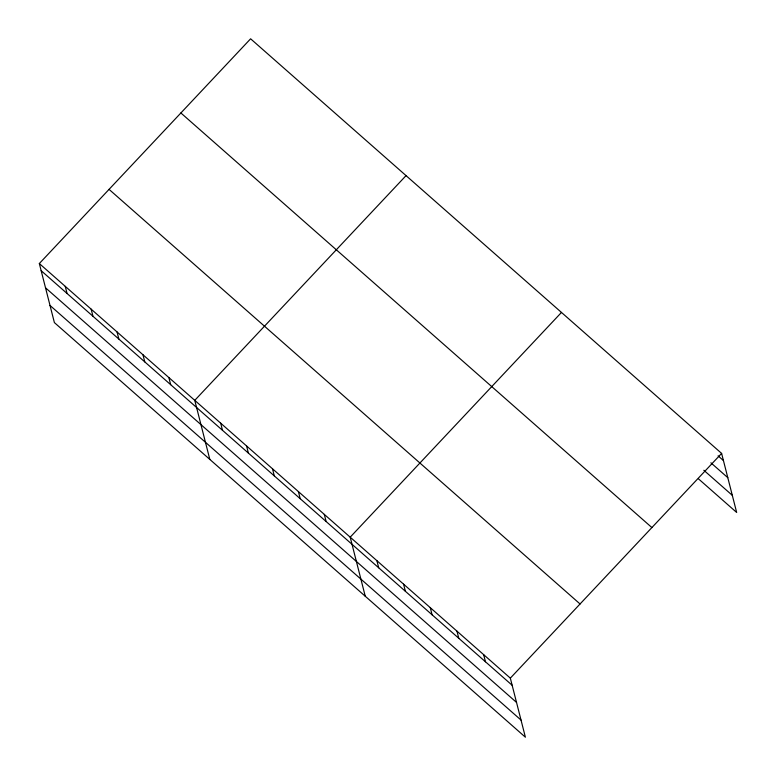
<?xml version="1.0" encoding="UTF-8"?>
<svg xmlns="http://www.w3.org/2000/svg" width="776" height="776" viewBox="0 0 776 776"><rect width="100%" height="100%" fill="white"/><g stroke="black" fill="none" stroke-linecap="round" stroke-linejoin="round"><path stroke-width="1.16" d="M39.333 263.539L510.336 678.137L525.391 737.2L54.388 322.593L39.333 263.539L250.609 38.8L721.612 453.407L736.667 512.461L698.41 478.792M406.042 175.619L194.766 400.358L209.821 459.421M561.465 312.437L350.199 537.176L365.253 596.24M510.336 678.137L721.612 453.407M718.091 455.842L723.426 460.537M710.894 462.797L727.801 477.676M703.832 470.266L732.302 495.33M180.886 112.966L651.888 527.564M109.057 189.373L580.06 603.98M41.157 270.678L512.16 685.276M45.522 287.809L516.525 702.416M50.023 305.463L521.026 720.07M483.652 654.643L485.466 661.783M456.957 631.15L458.781 638.289M430.273 607.657L432.087 614.796M403.578 584.163L405.402 591.302M376.884 560.67L378.707 567.809M324.29 514.372L326.114 521.511M298.391 491.567L300.205 498.706M272.483 468.762L274.306 475.901M246.574 445.957L248.398 453.097M220.675 423.162L222.489 430.292M168.858 377.553L170.681 384.692M142.959 354.748L144.773 361.888M117.05 331.944L118.873 339.083M91.141 309.139L92.965 316.278M65.242 286.344L67.056 293.474"/></g></svg>
